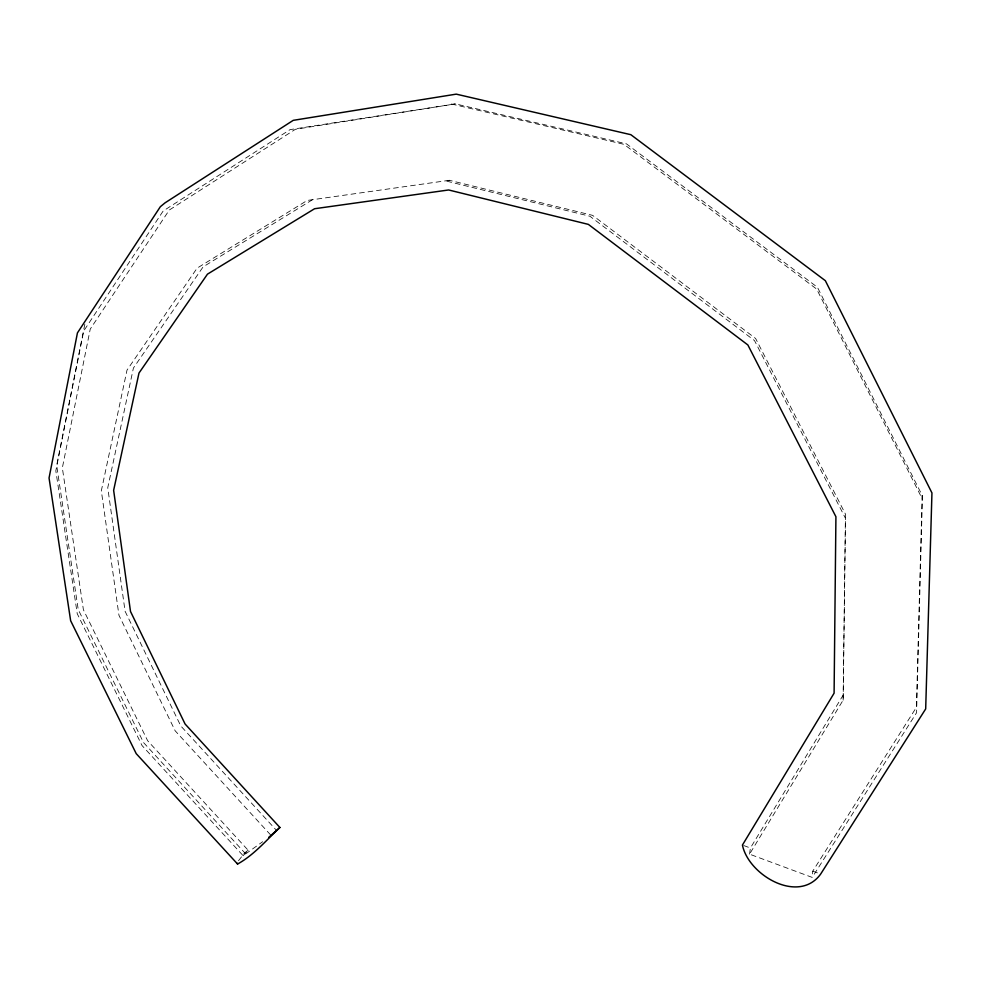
<?xml version="1.0" encoding="UTF-8"?>
<svg xmlns="http://www.w3.org/2000/svg" width="981" height="981" viewBox="0 0 981 981"><rect width="100%" height="100%" fill="white"/><g stroke="black" fill="none" stroke-linecap="round" stroke-linejoin="round"><path stroke-width="0.74" stroke-dasharray="4.91 3.68" d="M843.145 700.127L845.377 518.127L754.524 340.603L589.937 216.261L445.337 180.823L449.396 180.296L592.622 215.366L755.64 338.506L845.585 514.338L843.145 700.127L749.545 854.157L812.219 877.406L916.573 712.746L922.373 499.059L922.152 495.356L817.431 287.274L626.491 143.864L455.466 103.888L290.094 129.615L163.165 211.001L83.716 330.953L55.831 470.806L77.229 613.677L142.037 745.548L243.153 855.714L262.675 841.71M922.152 495.356L916.401 707.326L812.759 871.165L812.219 877.406M749.545 854.157L750.404 848.013L843.378 694.769M84.844 324.159L56.677 465.423L78.235 609.593L143.533 742.556L244.686 852.783L238.322 860.962M243.153 855.714L248.168 850.282L147.641 740.729L83.41 609.777L62.343 467.888L90.252 329.052L169.308 210.02L295.404 129.296L455.466 103.888M244.686 852.783L248.168 850.282M312.412 199.768L203.128 266.869L133.416 368.034L107.751 487.741L125.09 611.286L180.774 725.952L276.225 830.11M449.396 180.296L307.2 200.455L197.107 268.144L127.003 370.144L101.325 490.794L118.959 615.283L175.17 730.82L271.21 835.579M451.432 103.986L623.99 144.342L816.67 289.076L922.373 499.059M743.757 845.548L750.404 848.013M812.759 871.165L820.643 874.096"/><path stroke-width="1.47" d="M279.892 827.473C266.403 840.165 253.907 855.04 237.574 864.04L136.212 753.641L70.644 620.728L49.05 478.005L77.438 332.89L160.344 206.709L165.041 202.846L293.233 120.344L456.251 94.139L630.844 134.691L825.352 280.689L931.95 492.928L925.684 708.92L820.643 874.096C798.693 904.47 748.491 875.248 742.433 845.058L834.095 693.175L835.922 516.729L747.865 344.956L588.355 224.379L448.636 189.971L314.582 208.732L207.469 274.153L138.983 373.062L113.637 490.316L130.51 611.482L185.09 724.015L279.892 827.473L268.769 837.333M237.206 863.219L237.574 864.04"/></g></svg>
